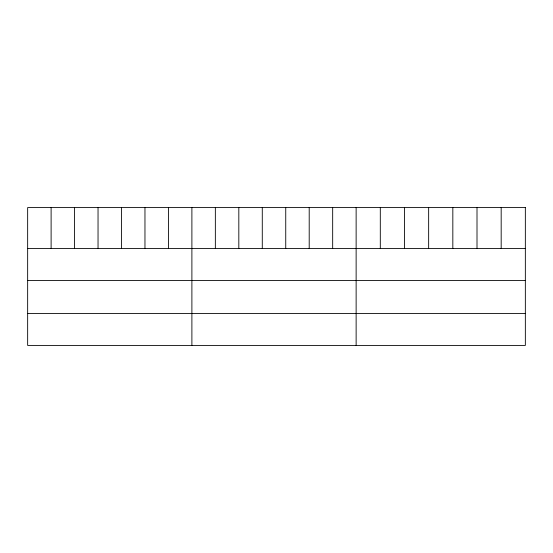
<?xml version="1.0" encoding="UTF-8"?>
<svg xmlns="http://www.w3.org/2000/svg" width="553" height="553" viewBox="0 0 553 553"><rect width="100%" height="100%" fill="white"/><g stroke="black" fill="none" stroke-linecap="round" stroke-linejoin="round"><path stroke-width="0.83" d="M27.65 248.518L525.35 248.518M27.65 280.495L525.35 280.495M27.65 313.44L525.35 313.44M501.177 207.589L501.177 248.518M477.004 207.589L477.004 248.518M452.831 207.589L452.831 248.518M428.651 207.589L428.651 248.518M404.478 207.589L404.478 248.518M380.305 207.589L380.305 248.518M356.132 207.589L356.132 345.411M332.671 207.589L332.671 248.518M309.203 207.589L309.203 248.518M285.742 207.589L285.742 248.518M262.281 207.589L262.281 248.518M238.82 207.589L238.82 248.518M215.352 207.589L215.352 248.518M191.891 207.589L191.891 345.411M168.43 207.589L168.43 248.518M144.962 207.589L144.962 248.518M121.501 207.589L121.501 248.518M98.04 207.589L98.04 248.518M74.579 207.589L74.579 248.518M51.111 207.589L51.111 248.518M525.35 207.589L27.65 207.589L27.65 345.411L525.35 345.411L525.35 207.589"/></g></svg>
